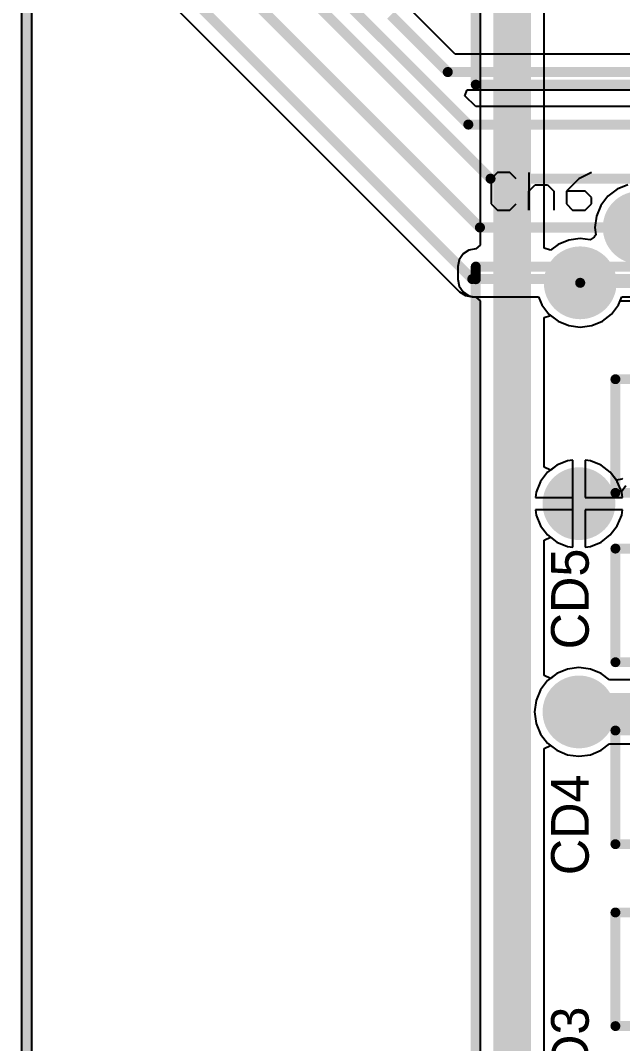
# Model space of a CAD drawing. Header units: millimetres. Extents: x 0.67 to 7.75, y 0.64 to 6.06.
# Drawn here: x 0.665 to 1.145, y 1.956 to 2.771 of the extents above; entities that cross this region are included whole.
import ezdxf

# ---------------------------------------------------------------- set-up
doc = ezdxf.new("R2010")
doc.units = ezdxf.units.MM
doc.header["$MEASUREMENT"] = 0
for name, color, linetype in [('BottomLayer', 5, 'Continuous'), ('BottomSolder', 6, 'Continuous'), ('MultiLayer', 9, 'Continuous'), ('TopLayer', 1, 'Continuous'), ('TopOverlay', 2, 'Continuous'), ('TopPaste', 8, 'Continuous'), ('TopSolder', 216, 'Continuous'), ('ViaHoleLayer', 16, 'Continuous')]:
    doc.layers.add(name, color=color, linetype=linetype)

# ---------------------------------------------------------------- blocks, each defined once
blk = doc.blocks.new('CC2012_0805_4')
at = {"layer": 'TopLayer'}
for points in [[(-0.06299, -0.02953), (-0.01181, -0.02953), (-0.06299, 0.02953), (-0.01181, 0.02953)], [(0.01181, -0.02953), (0.06299, -0.02953), (0.01181, 0.02953), (0.06299, 0.02953)]]:
    blk.add_solid(points, dxfattribs=at)
at = {"layer": 'TopOverlay', "const_width": 0.00787}
for points in [[(-0.07874, 0.04528), (-0.07874, -0.04528)], [(-0.01575, 0.04528), (-0.07874, 0.04528)], [(0.07874, 0.04528), (0.01575, 0.04528)], [(0.07874, 0.04528), (0.07874, -0.04528)], [(-0.01575, -0.04528), (-0.07874, -0.04528)], [(0.07874, -0.04528), (0.01575, -0.04528)]]:
    blk.add_lwpolyline(points, dxfattribs=at)
at = {"layer": 'TopOverlay', "const_width": 0.00394}
for points in [[(-0.08071, 0.04528, 1), (-0.07677, 0.04528, 1)], [(-0.08071, 0.04528, 1), (-0.07677, 0.04528, 1)], [(-0.01772, 0.04528, 1), (-0.01378, 0.04528, 1)], [(0.01378, 0.04528, 1), (0.01772, 0.04528, 1)], [(0.07677, 0.04528, 1), (0.08071, 0.04528, 1)], [(0.07677, 0.04528, 1), (0.08071, 0.04528, 1)], [(-0.08071, -0.04528, 1), (-0.07677, -0.04528, 1)], [(-0.08071, -0.04528, 1), (-0.07677, -0.04528, 1)], [(-0.01772, -0.04528, 1), (-0.01378, -0.04528, 1)], [(0.01378, -0.04528, 1), (0.01772, -0.04528, 1)], [(0.07677, -0.04528, 1), (0.08071, -0.04528, 1)], [(0.07677, -0.04528, 1), (0.08071, -0.04528, 1)]]:
    blk.add_lwpolyline(points, format="xyb", close=True, dxfattribs=at)
at = {"layer": 'TopOverlay'}
for points in [[(-0.04726, 0.04882), (-0.02757, 0.04882), (-0.04726, 0.05669), (-0.02757, 0.05669)], [(-0.04725, -0.05707), (-0.02756, -0.05707), (-0.04725, -0.0492), (-0.02756, -0.0492)]]:
    blk.add_solid(points, dxfattribs=at)
at = {"layer": 'TopPaste'}
for points in [[(-0.06299, -0.02953), (-0.01181, -0.02953), (-0.06299, 0.02953), (-0.01181, 0.02953)], [(0.01181, -0.02953), (0.06299, -0.02953), (0.01181, 0.02953), (0.06299, 0.02953)]]:
    blk.add_solid(points, dxfattribs=at)
at = {"layer": 'TopSolder'}
for points in [[(-0.06699, -0.03353), (-0.00781, -0.03353), (-0.06699, 0.03353), (-0.00781, 0.03353)], [(0.00781, -0.03353), (0.06699, -0.03353), (0.00781, 0.03353), (0.06699, 0.03353)]]:
    blk.add_solid(points, dxfattribs=at)
blk = doc.blocks.new('CC2012_0805_6')
at = {"layer": 'TopLayer'}
for points in [[(-0.06299, -0.02953), (-0.01181, -0.02953), (-0.06299, 0.02953), (-0.01181, 0.02953)], [(0.01181, -0.02953), (0.06299, -0.02953), (0.01181, 0.02953), (0.06299, 0.02953)]]:
    blk.add_solid(points, dxfattribs=at)
at = {"layer": 'TopOverlay', "const_width": 0.00787}
for points in [[(-0.07874, -0.04528), (-0.07874, 0.04528)], [(-0.07874, 0.04528), (-0.01575, 0.04528)], [(0.01575, 0.04528), (0.07874, 0.04528)], [(0.07874, -0.04528), (0.07874, 0.04528)], [(-0.07874, -0.04528), (-0.01575, -0.04528)], [(0.01575, -0.04528), (0.07874, -0.04528)]]:
    blk.add_lwpolyline(points, dxfattribs=at)
at = {"layer": 'TopOverlay', "const_width": 0.00394}
for points in [[(-0.08071, 0.04528, 1), (-0.07677, 0.04528, 1)], [(-0.08071, 0.04528, 1), (-0.07677, 0.04528, 1)], [(-0.01772, 0.04528, 1), (-0.01378, 0.04528, 1)], [(0.01378, 0.04528, 1), (0.01772, 0.04528, 1)], [(0.07677, 0.04528, 1), (0.08071, 0.04528, 1)], [(0.07677, 0.04528, 1), (0.08071, 0.04528, 1)], [(-0.08071, -0.04528, 1), (-0.07677, -0.04528, 1)], [(-0.08071, -0.04528, 1), (-0.07677, -0.04528, 1)], [(-0.01772, -0.04528, 1), (-0.01378, -0.04528, 1)], [(0.01378, -0.04528, 1), (0.01772, -0.04528, 1)], [(0.07677, -0.04528, 1), (0.08071, -0.04528, 1)], [(0.07677, -0.04528, 1), (0.08071, -0.04528, 1)]]:
    blk.add_lwpolyline(points, format="xyb", close=True, dxfattribs=at)
at = {"layer": 'TopOverlay'}
for points in [[(-0.04724, 0.04882), (-0.02756, 0.04882), (-0.04724, 0.05669), (-0.02756, 0.05669)], [(-0.04724, -0.05709), (-0.02756, -0.05709), (-0.04724, -0.04921), (-0.02756, -0.04921)]]:
    blk.add_solid(points, dxfattribs=at)
at = {"layer": 'TopPaste'}
for points in [[(-0.06299, -0.02953), (-0.01181, -0.02953), (-0.06299, 0.02953), (-0.01181, 0.02953)], [(0.01181, -0.02953), (0.06299, -0.02953), (0.01181, 0.02953), (0.06299, 0.02953)]]:
    blk.add_solid(points, dxfattribs=at)
at = {"layer": 'TopSolder'}
for points in [[(-0.06699, -0.03353), (-0.00781, -0.03353), (-0.06699, 0.03353), (-0.00781, 0.03353)], [(0.00781, -0.03353), (0.06699, -0.03353), (0.00781, 0.03353), (0.06699, 0.03353)]]:
    blk.add_solid(points, dxfattribs=at)
blk = doc.blocks.new('CC2012_0805_7')
at = {"layer": 'TopLayer'}
for points in [[(-0.06299, -0.02953), (-0.01181, -0.02953), (-0.06299, 0.02953), (-0.01181, 0.02953)], [(0.01181, -0.02953), (0.06299, -0.02953), (0.01181, 0.02953), (0.06299, 0.02953)]]:
    blk.add_solid(points, dxfattribs=at)
at = {"layer": 'TopOverlay', "const_width": 0.00787}
for points in [[(-0.07874, -0.04528), (-0.07874, 0.04528)], [(-0.07874, 0.04528), (-0.01575, 0.04528)], [(0.01575, 0.04528), (0.07874, 0.04528)], [(0.07874, -0.04528), (0.07874, 0.04528)], [(-0.07874, -0.04528), (-0.01575, -0.04528)], [(0.01575, -0.04528), (0.07874, -0.04528)]]:
    blk.add_lwpolyline(points, dxfattribs=at)
at = {"layer": 'TopOverlay', "const_width": 0.00394}
for points in [[(-0.08071, 0.04528, 1), (-0.07677, 0.04528, 1)], [(-0.08071, 0.04528, 1), (-0.07677, 0.04528, 1)], [(-0.01772, 0.04528, 1), (-0.01378, 0.04528, 1)], [(0.01378, 0.04528, 1), (0.01772, 0.04528, 1)], [(0.07677, 0.04528, 1), (0.08071, 0.04528, 1)], [(0.07677, 0.04528, 1), (0.08071, 0.04528, 1)], [(-0.08071, -0.04528, 1), (-0.07677, -0.04528, 1)], [(-0.08071, -0.04528, 1), (-0.07677, -0.04528, 1)], [(-0.01772, -0.04528, 1), (-0.01378, -0.04528, 1)], [(0.01378, -0.04528, 1), (0.01772, -0.04528, 1)], [(0.07677, -0.04528, 1), (0.08071, -0.04528, 1)], [(0.07677, -0.04528, 1), (0.08071, -0.04528, 1)]]:
    blk.add_lwpolyline(points, format="xyb", close=True, dxfattribs=at)
at = {"layer": 'TopOverlay'}
for points in [[(-0.04724, 0.04882), (-0.02756, 0.04882), (-0.04724, 0.05669), (-0.02756, 0.05669)], [(-0.04725, -0.05709), (-0.02756, -0.05709), (-0.04725, -0.04921), (-0.02756, -0.04921)]]:
    blk.add_solid(points, dxfattribs=at)
at = {"layer": 'TopPaste'}
for points in [[(-0.06299, -0.02953), (-0.01181, -0.02953), (-0.06299, 0.02953), (-0.01181, 0.02953)], [(0.01181, -0.02953), (0.06299, -0.02953), (0.01181, 0.02953), (0.06299, 0.02953)]]:
    blk.add_solid(points, dxfattribs=at)
at = {"layer": 'TopSolder'}
for points in [[(-0.06699, -0.03353), (-0.00781, -0.03353), (-0.06699, 0.03353), (-0.00781, 0.03353)], [(0.00781, -0.03353), (0.06699, -0.03353), (0.00781, 0.03353), (0.06699, 0.03353)]]:
    blk.add_solid(points, dxfattribs=at)
blk = doc.blocks.new('CC2012_0805_8')
at = {"layer": 'TopLayer'}
for points in [[(-0.06299, -0.02953), (-0.01181, -0.02953), (-0.06299, 0.02953), (-0.01181, 0.02953)], [(0.01181, -0.02953), (0.06299, -0.02953), (0.01181, 0.02953), (0.06299, 0.02953)]]:
    blk.add_solid(points, dxfattribs=at)
at = {"layer": 'TopOverlay', "const_width": 0.00787}
for points in [[(-0.07874, -0.04528), (-0.07874, 0.04528)], [(-0.07874, 0.04528), (-0.01575, 0.04528)], [(0.01575, 0.04528), (0.07874, 0.04528)], [(0.07874, -0.04528), (0.07874, 0.04528)], [(-0.07874, -0.04528), (-0.01575, -0.04528)], [(0.01575, -0.04528), (0.07874, -0.04528)]]:
    blk.add_lwpolyline(points, dxfattribs=at)
at = {"layer": 'TopOverlay', "const_width": 0.00394}
for points in [[(-0.08071, 0.04528, 1), (-0.07677, 0.04528, 1)], [(-0.08071, 0.04528, 1), (-0.07677, 0.04528, 1)], [(-0.01772, 0.04528, 1), (-0.01378, 0.04528, 1)], [(0.01378, 0.04528, 1), (0.01772, 0.04528, 1)], [(0.07677, 0.04528, 1), (0.08071, 0.04528, 1)], [(0.07677, 0.04528, 1), (0.08071, 0.04528, 1)], [(-0.08071, -0.04528, 1), (-0.07677, -0.04528, 1)], [(-0.08071, -0.04528, 1), (-0.07677, -0.04528, 1)], [(-0.01772, -0.04528, 1), (-0.01378, -0.04528, 1)], [(0.01378, -0.04528, 1), (0.01772, -0.04528, 1)], [(0.07677, -0.04528, 1), (0.08071, -0.04528, 1)], [(0.07677, -0.04528, 1), (0.08071, -0.04528, 1)]]:
    blk.add_lwpolyline(points, format="xyb", close=True, dxfattribs=at)
at = {"layer": 'TopOverlay'}
for points in [[(-0.04726, 0.04882), (-0.02757, 0.04882), (-0.04726, 0.05669), (-0.02757, 0.05669)], [(-0.04724, -0.05707), (-0.02756, -0.05707), (-0.04724, -0.0492), (-0.02756, -0.0492)]]:
    blk.add_solid(points, dxfattribs=at)
at = {"layer": 'TopPaste'}
for points in [[(-0.06299, -0.02953), (-0.01181, -0.02953), (-0.06299, 0.02953), (-0.01181, 0.02953)], [(0.01181, -0.02953), (0.06299, -0.02953), (0.01181, 0.02953), (0.06299, 0.02953)]]:
    blk.add_solid(points, dxfattribs=at)
at = {"layer": 'TopSolder'}
for points in [[(-0.06699, -0.03353), (-0.00781, -0.03353), (-0.06699, 0.03353), (-0.00781, 0.03353)], [(0.00781, -0.03353), (0.06699, -0.03353), (0.00781, 0.03353), (0.06699, 0.03353)]]:
    blk.add_solid(points, dxfattribs=at)

msp = doc.modelspace()

# ---------------------------------------------------------------- linework, layer by layer
at = {"layer": 'BottomLayer'}
for p, q in [((0.666, 0.641), (0.666, 6.05282)), ((0.77991, 2.78991), (1.01491, 2.55491)), ((1.01137, 2.74427), (0.97427, 2.78137)), ((1.26803, 2.74427), (1.01137, 2.74427)), ((1.01908, 2.71111), (1.02099, 2.71573)), ((1.02099, 2.71573), (1.22209, 2.71573)), ((1.02777, 2.70241), (1.01908, 2.71111)), ((1.21967, 2.70241), (1.02777, 2.70241)), ((1.01491, 2.55491), (1.01491, 2.55491)), ((1.01491, 2.55491), (1.01954, 2.55181)), ((1.01954, 2.55181), (1.025, 2.55073)), ((1.025, 2.55073), (1.025, 2.55073)), ((1.025, 2.55073), (1.07779, 2.55073)), ((1.07779, 2.55073), (1.08043, 2.54435)), ((1.08043, 2.54435), (1.08604, 2.53704)), ((1.13596, 2.53704), (1.14157, 2.54435)), ((1.14157, 2.54435), (1.14421, 2.55073)), ((1.14421, 2.55073), (2.04344, 2.55073)), ((1.08604, 2.53704), (1.09335, 2.53143)), ((1.12865, 2.53143), (1.13596, 2.53704)), ((1.09335, 2.53143), (1.10186, 2.5279)), ((1.10186, 2.5279), (1.111, 2.5267)), ((1.111, 2.5267), (1.12014, 2.5279)), ((1.12014, 2.5279), (1.12865, 2.53143)), ((1.09235, 2.41657), (1.08504, 2.41096)), ((1.10086, 2.4201), (1.09235, 2.41657)), ((1.105, 2.42064), (1.10086, 2.4201)), ((1.105, 2.391), (1.105, 2.42064)), ((1.11914, 2.4201), (1.115, 2.42064)), ((1.115, 2.42064), (1.115, 2.391)), ((1.12765, 2.41657), (1.11914, 2.4201)), ((1.13496, 2.41096), (1.12765, 2.41657)), ((1.08504, 2.41096), (1.07943, 2.40365)), ((1.14057, 2.40365), (1.13496, 2.41096)), ((1.07943, 2.40365), (1.0759, 2.39514)), ((1.1441, 2.39514), (1.14057, 2.40365)), ((1.0759, 2.39514), (1.07536, 2.391)), ((1.07536, 2.391), (1.105, 2.391)), ((1.115, 2.391), (1.14464, 2.391)), ((1.14464, 2.391), (1.1441, 2.39514)), ((1.105, 2.381), (1.07536, 2.381)), ((1.07536, 2.381), (1.0759, 2.37686)), ((1.105, 2.35136), (1.105, 2.381)), ((1.14464, 2.381), (1.115, 2.381)), ((1.115, 2.381), (1.115, 2.35136)), ((1.1441, 2.37686), (1.14464, 2.381)), ((1.0759, 2.37686), (1.07943, 2.36835)), ((1.14057, 2.36835), (1.1441, 2.37686)), ((1.07943, 2.36835), (1.08504, 2.36104)), ((1.13496, 2.36104), (1.14057, 2.36835)), ((1.08504, 2.36104), (1.09235, 2.35543)), ((1.12765, 2.35543), (1.13496, 2.36104)), ((1.09235, 2.35543), (1.10086, 2.3519)), ((1.10086, 2.3519), (1.105, 2.35136)), ((1.115, 2.35136), (1.11914, 2.3519)), ((1.11914, 2.3519), (1.12765, 2.35543)), ((1.09235, 2.25057), (1.08504, 2.24496)), ((1.10086, 2.2541), (1.09235, 2.25057)), ((1.11, 2.2553), (1.10086, 2.2541)), ((1.11914, 2.2541), (1.11, 2.2553)), ((1.12765, 2.25057), (1.11914, 2.2541)), ((1.13427, 2.24549), (1.12765, 2.25057)), ((1.08504, 2.24496), (1.07943, 2.23765)), ((1.92444, 2.24549), (1.13427, 2.24549)), ((1.07943, 2.23765), (1.0759, 2.22914)), ((1.0759, 2.22914), (1.0747, 2.22)), ((1.0747, 2.22), (1.0759, 2.21086)), ((1.0759, 2.21086), (1.07943, 2.20235)), ((1.07943, 2.20235), (1.08504, 2.19504)), ((1.08504, 2.19504), (1.09235, 2.18943)), ((1.12765, 2.18943), (1.13427, 2.19451)), ((1.13427, 2.19451), (1.935, 2.19451)), ((1.09235, 2.18943), (1.10086, 2.1859)), ((1.10086, 2.1859), (1.11, 2.1847)), ((1.11, 2.1847), (1.11914, 2.1859)), ((1.11914, 2.1859), (1.12765, 2.18943))]:
    msp.add_line(p, q, dxfattribs=at)
for points, const_width in [([(0.875, 2.80954), (1.03954, 2.645)], 0.008), ([(0.83, 2.80718), (1.03109, 2.60609)], 0.008), ([(0.79, 2.8), (1.025, 2.565)], 0.008), ([(0.92, 2.79), (1.02186, 2.68814)], 0.008), ([(0.96, 2.77546), (1.00546, 2.73)], 0.008), ([(1.00546, 2.73), (2.3, 2.73)], 0.008), ([(1.02186, 2.68814), (6.45186, 2.68814)], 0.008), ([(1.03954, 2.645), (3.63976, 2.645)], 0.008), ([(1.03109, 2.60609), (6.24391, 2.60609)], 0.008), ([(1.025, 2.565), (3.555, 2.565)], 0.008), ([(1.11, 2.22), (1.935, 2.22)], 0.03)]:
    msp.add_lwpolyline(points, dxfattribs=dict(at, const_width=const_width))
for points, const_width in [([(1.00346, 2.73, 1), (1.00746, 2.73, 1)], 0.004), ([(1.00346, 2.73, 1), (1.00746, 2.73, 1)], 0.004), ([(1.01986, 2.68814, 1), (1.02386, 2.68814, 1)], 0.004), ([(1.01986, 2.68814, 1), (1.02386, 2.68814, 1)], 0.004), ([(1.03754, 2.645, 1), (1.04154, 2.645, 1)], 0.004), ([(1.03754, 2.645, 1), (1.04154, 2.645, 1)], 0.004), ([(1.1455, 2.606, 1), (1.1705, 2.606, 1)], 0.025), ([(1.02909, 2.60609, 1), (1.03309, 2.60609, 1)], 0.004), ([(1.02909, 2.60609, 1), (1.03309, 2.60609, 1)], 0.004), ([(1.0985, 2.562, 1), (1.1235, 2.562, 1)], 0.025), ([(1.023, 2.565, 1), (1.027, 2.565, 1)], 0.004), ([(1.023, 2.565, 1), (1.027, 2.565, 1)], 0.004), ([(1.0975, 2.386, 1), (1.1225, 2.386, 1)], 0.025), ([(1.0975, 2.22, 1), (1.1225, 2.22, 1)], 0.025), ([(1.1025, 2.22, 1), (1.1175, 2.22, 1)], 0.015)]:
    msp.add_lwpolyline(points, format="xyb", close=True, dxfattribs=dict(at, const_width=const_width))
at = {"layer": 'BottomSolder', "const_width": 0.029}
for points in [[(1.1435, 2.606, 1), (1.1725, 2.606, 1)], [(1.0965, 2.562, 1), (1.1255, 2.562, 1)], [(1.0955, 2.386, 1), (1.1245, 2.386, 1)], [(1.0955, 2.22, 1), (1.1245, 2.22, 1)]]:
    msp.add_lwpolyline(points, format="xyb", close=True, dxfattribs=at)
at = {"layer": 'MultiLayer', "const_width": 0.025}
for points in [[(1.1455, 2.606, 1), (1.1705, 2.606, 1)], [(1.0985, 2.562, 1), (1.1235, 2.562, 1)], [(1.0975, 2.386, 1), (1.1225, 2.386, 1)], [(1.0975, 2.22, 1), (1.1225, 2.22, 1)]]:
    msp.add_lwpolyline(points, format="xyb", close=True, dxfattribs=at)
at = {"layer": 'TopLayer'}
for p, q in [((0.674, 0.657), (0.674, 6.04)), ((1.03131, 2.9068), (1.03131, 2.59204)), ((1.08229, 2.5897), (1.08229, 2.89624)), ((1.14035, 2.63657), (1.13304, 2.63096)), ((1.14886, 2.6401), (1.14035, 2.63657)), ((1.13304, 2.63096), (1.12743, 2.62365)), ((1.12743, 2.62365), (1.1239, 2.61514)), ((1.1239, 2.61514), (1.1227, 2.606)), ((1.1227, 2.606), (1.12347, 2.60013)), ((1.10186, 2.5961), (1.09335, 2.59257)), ((1.111, 2.5973), (1.10186, 2.5961)), ((1.11894, 2.59626), (1.111, 2.5973)), ((1.12205, 2.59841), (1.11894, 2.59626)), ((1.12347, 2.60013), (1.12205, 2.59841)), ((1.0177, 2.58498), (1.01461, 2.58035)), ((1.02233, 2.58807), (1.0177, 2.58498)), ((1.0278, 2.58916), (1.02233, 2.58807)), ((1.03131, 2.59204), (1.0278, 2.58916)), ((1.08729, 2.58792), (1.08229, 2.5897)), ((1.09335, 2.59257), (1.08729, 2.58792)), ((1.01461, 2.58035), (1.01352, 2.57489)), ((1.01352, 2.57489), (1.01352, 2.56489)), ((1.01352, 2.56489), (1.01461, 2.55942)), ((1.01461, 2.55942), (1.0177, 2.55479)), ((1.0177, 2.55479), (1.02233, 2.5517)), ((1.02233, 2.5517), (1.0278, 2.55061)), ((1.0278, 2.55061), (1.03131, 2.54773)), ((1.03131, 2.54773), (1.03131, 1.80609)), ((1.13596, 2.53704), (1.14157, 2.54435)), ((1.14157, 2.54435), (1.14297, 2.54773)), ((1.14297, 2.54773), (1.35463, 2.54773)), ((1.08229, 2.5343), (1.08729, 2.53608)), ((1.08729, 2.53608), (1.09335, 2.53143)), ((1.12865, 2.53143), (1.13596, 2.53704)), ((1.08229, 2.41515), (1.08229, 2.5343)), ((1.09335, 2.53143), (1.10186, 2.5279)), ((1.10186, 2.5279), (1.111, 2.5267)), ((1.111, 2.5267), (1.12014, 2.5279)), ((1.12014, 2.5279), (1.12865, 2.53143)), ((1.08729, 2.41269), (1.08229, 2.41515)), ((1.09235, 2.41657), (1.08729, 2.41269)), ((1.10086, 2.4201), (1.09235, 2.41657)), ((1.105, 2.42064), (1.10086, 2.4201)), ((1.105, 2.386), (1.105, 2.42064)), ((1.11914, 2.4201), (1.115, 2.42064)), ((1.115, 2.42064), (1.115, 2.391)), ((1.12765, 2.41657), (1.11914, 2.4201)), ((1.13496, 2.41096), (1.12765, 2.41657)), ((1.1398, 2.40465), (1.13496, 2.41096)), ((1.14407, 2.40555), (1.1398, 2.40465)), ((1.1448, 2.40595), (1.14407, 2.40555)), ((1.14384, 2.39576), (1.14735, 2.40036)), ((1.115, 2.391), (1.14464, 2.391)), ((1.1441, 2.39514), (1.14384, 2.39576)), ((1.14464, 2.391), (1.1441, 2.39514)), ((1.105, 2.35136), (1.105, 2.386)), ((1.14464, 2.381), (1.115, 2.381)), ((1.115, 2.381), (1.115, 2.35136)), ((1.1441, 2.37686), (1.14464, 2.381)), ((1.14057, 2.36835), (1.1441, 2.37686)), ((1.13496, 2.36104), (1.14057, 2.36835)), ((1.08229, 2.35685), (1.08729, 2.35931)), ((1.08229, 2.24915), (1.08229, 2.35685)), ((1.08729, 2.35931), (1.09235, 2.35543)), ((1.12765, 2.35543), (1.13496, 2.36104)), ((1.09235, 2.35543), (1.10086, 2.3519)), ((1.10086, 2.3519), (1.105, 2.35136)), ((1.115, 2.35136), (1.11914, 2.3519)), ((1.11914, 2.3519), (1.12765, 2.35543)), ((1.09235, 2.25057), (1.08729, 2.24669)), ((1.10086, 2.2541), (1.09235, 2.25057)), ((1.11, 2.2553), (1.10086, 2.2541)), ((1.11914, 2.2541), (1.11, 2.2553)), ((1.12765, 2.25057), (1.11914, 2.2541)), ((1.13427, 2.24549), (1.12765, 2.25057)), ((1.08729, 2.24669), (1.08229, 2.24915)), ((1.225, 2.24549), (1.13427, 2.24549)), ((1.12765, 2.18943), (1.13427, 2.19451)), ((1.13427, 2.19451), (1.1448, 2.19451)), ((1.08229, 2.19085), (1.08729, 2.19331)), ((1.08229, 1.80209), (1.08229, 2.19085)), ((1.08729, 2.19331), (1.09235, 2.18943)), ((1.09235, 2.18943), (1.10086, 2.1859)), ((1.10086, 2.1859), (1.11, 2.1847)), ((1.11, 2.1847), (1.11914, 2.1859)), ((1.11914, 2.1859), (1.12765, 2.18943))]:
    msp.add_line(p, q, dxfattribs=at)
for points, const_width in [([(1.0568, 1.78195), (1.0568, 2.9068)], 0.03), ([(1.0278, 2.56489), (1.0278, 2.57489)], 0.008), ([(1.111, 2.562), (1.36054, 2.562)], 0.008), ([(1.11, 2.22), (1.225, 2.22)], 0.03)]:
    msp.add_lwpolyline(points, dxfattribs=dict(at, const_width=const_width))
for points, const_width in [([(1.1455, 2.606, 1), (1.1705, 2.606, 1)], 0.025), ([(1.0985, 2.562, 1), (1.1235, 2.562, 1)], 0.025), ([(1.0258, 2.57489, 1), (1.0298, 2.57489, 1)], 0.004), ([(1.0258, 2.56489, 1), (1.0298, 2.56489, 1)], 0.004), ([(1.109, 2.562, 1), (1.113, 2.562, 1)], 0.004), ([(1.0975, 2.386, 1), (1.1225, 2.386, 1)], 0.025), ([(1.0975, 2.22, 1), (1.1225, 2.22, 1)], 0.025), ([(1.1025, 2.22, 1), (1.1175, 2.22, 1)], 0.015)]:
    msp.add_lwpolyline(points, format="xyb", close=True, dxfattribs=dict(at, const_width=const_width))
at = {"layer": 'TopOverlay'}
for p, q in [((1.045, 2.64999), (1.04, 2.64499)), ((1.04, 2.64499), (1.04, 2.625)), ((1.055, 2.64999), (1.045, 2.64999)), ((1.05999, 2.64499), (1.055, 2.64999)), ((1.06999, 2.64999), (1.06999, 2.62)), ((1.10998, 2.64499), (1.09998, 2.635)), ((1.11997, 2.64999), (1.10998, 2.64499)), ((1.06999, 2.635), (1.07499, 2.63999)), ((1.06999, 2.62), (1.06999, 2.635)), ((1.07499, 2.63999), (1.08499, 2.63999)), ((1.08499, 2.63999), (1.08998, 2.635)), ((1.08998, 2.635), (1.08998, 2.62)), ((1.09998, 2.635), (1.09998, 2.625)), ((1.11498, 2.635), (1.09998, 2.635)), ((1.11997, 2.63), (1.11498, 2.635)), ((1.11997, 2.625), (1.11997, 2.63)), ((1.04, 2.625), (1.045, 2.62)), ((1.045, 2.62), (1.055, 2.62)), ((1.055, 2.62), (1.05999, 2.625)), ((1.09998, 2.625), (1.10498, 2.62)), ((1.10498, 2.62), (1.11498, 2.62)), ((1.11498, 2.62), (1.11997, 2.625))]:
    msp.add_line(p, q, dxfattribs=at)
for points, const_width in [([(0.67, 0.65), (0.67, 6.05)], 0.01), ([(1.0278, 2.71989), (1.0278, 4.12489)], 0.008), ([(1.0278, 2.71989), (1.9428, 2.71989)], 0.008), ([(1.0278, 1.16989), (1.0278, 2.57489)], 0.008), ([(1.0278, 2.57489), (2.0078, 2.57489)], 0.008)]:
    msp.add_lwpolyline(points, dxfattribs=dict(at, const_width=const_width))
at = {"layer": 'TopOverlay', "const_width": 0.004}
for points in [[(1.0258, 2.71989, 1), (1.0298, 2.71989, 1)], [(1.0258, 2.71989, 1), (1.0298, 2.71989, 1)], [(1.0258, 2.57489, 1), (1.0298, 2.57489, 1)], [(1.0258, 2.57489, 1), (1.0298, 2.57489, 1)]]:
    msp.add_lwpolyline(points, format="xyb", close=True, dxfattribs=at)
at = {"layer": 'TopSolder', "const_width": 0.029}
for points in [[(1.1435, 2.606, 1), (1.1725, 2.606, 1)], [(1.0965, 2.562, 1), (1.1255, 2.562, 1)], [(1.0955, 2.386, 1), (1.1245, 2.386, 1)], [(1.0955, 2.22, 1), (1.1245, 2.22, 1)]]:
    msp.add_lwpolyline(points, format="xyb", close=True, dxfattribs=at)
at = {"layer": 'ViaHoleLayer', "const_width": 0.014}
for points in [[(1.151, 2.606, 1), (1.165, 2.606, 1)], [(1.104, 2.562, 1), (1.118, 2.562, 1)], [(1.103, 2.386, 1), (1.117, 2.386, 1)], [(1.103, 2.22, 1), (1.117, 2.22, 1)]]:
    msp.add_lwpolyline(points, format="xyb", close=True, dxfattribs=at)

# ---------------------------------------------------------------- block references
for name, p, rotation in [('CC2012_0805_4', (1.2178, 2.43989), 180), ('CC2012_0805_8', (1.2178, 2.30489), 360), ('CC2012_0805_7', (1.2178, 2.15989), 360)]:
    msp.add_blockref(name, p, dxfattribs=dict(rotation=rotation))
msp.add_blockref('CC2012_0805_6', (1.2178, 2.01489))

# ---------------------------------------------------------------- texts
at = {"layer": 'TopOverlay'}
for s, p in [('CD5', (1.1178, 2.26989)), ('CD4', (1.1178, 2.08989)), ('CD3', (1.1178, 1.90489))]:
    msp.add_text(s, height=0.03, rotation=90, dxfattribs=at).set_placement(p)

doc.saveas('drawing.dxf')
